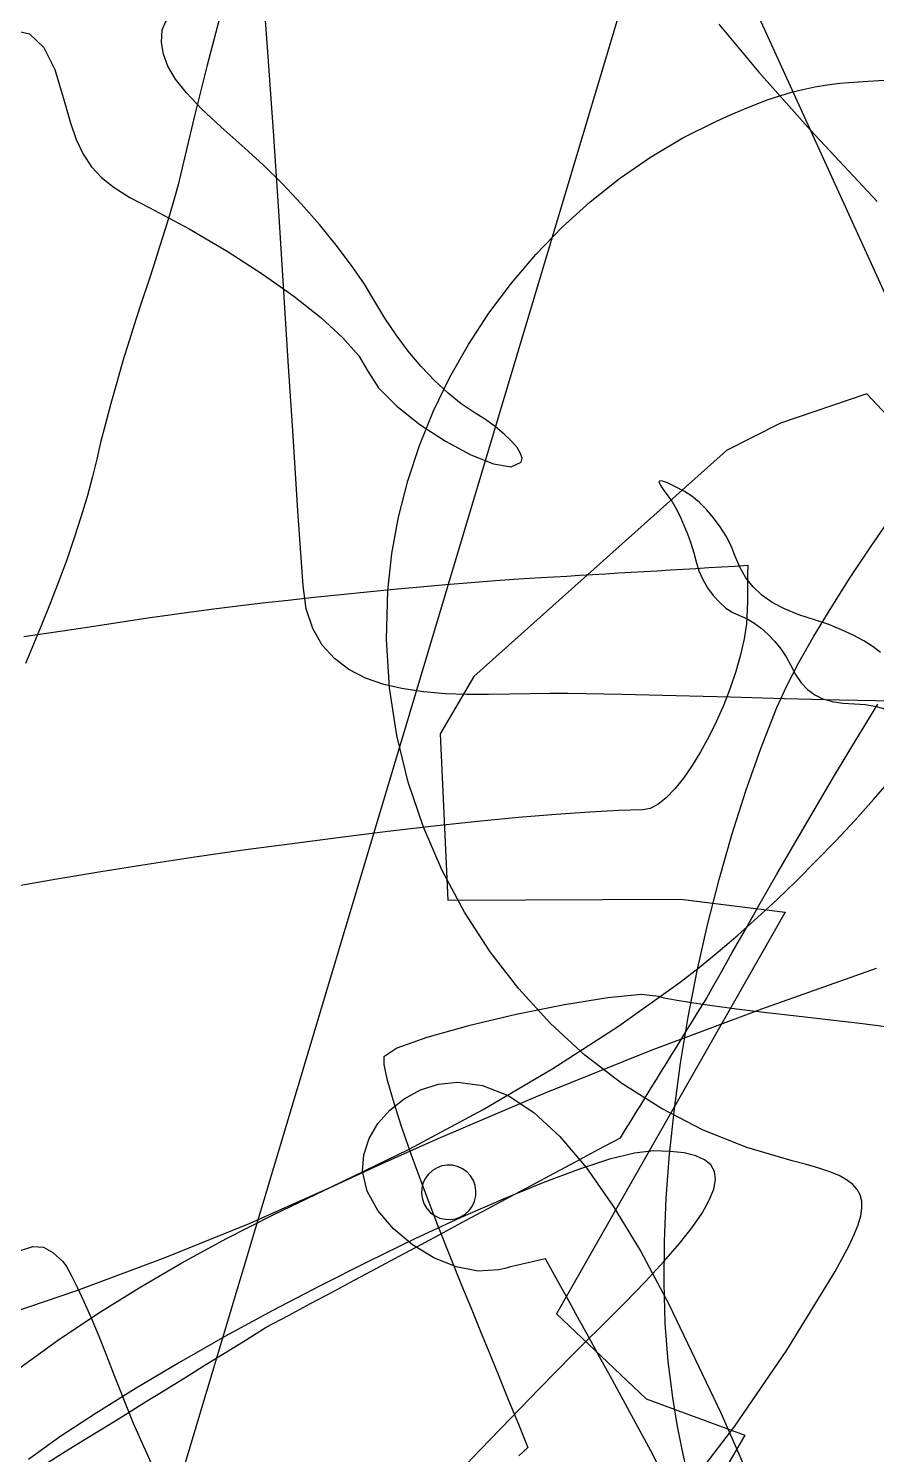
# Model space of a CAD drawing. Extents: x -75 to 75, y -75 to 75.
# Drawn here: x -18.96 to -1.4, y 24.55 to 54.08 of the extents above; entities that cross this region are included whole.
import ezdxf

# ---------------------------------------------------------------- set-up
doc = ezdxf.new("R2010")
doc.units = 0
for name, color, linetype in [('butterfly', 7, 'CONTINUOUS'), ('cat', 7, 'CONTINUOUS'), ('crown', 7, 'CONTINUOUS'), ('darth', 7, 'CONTINUOUS'), ('heart', 7, 'CONTINUOUS'), ('hellokitty', 7, 'CONTINUOUS'), ('ironman', 7, 'CONTINUOUS'), ('jackskellington', 7, 'CONTINUOUS'), ('mushroom', 7, 'CONTINUOUS'), ('skullbones', 7, 'CONTINUOUS'), ('star', 7, 'CONTINUOUS'), ('thundercats', 7, 'CONTINUOUS'), ('wolf', 7, 'CONTINUOUS')]:
    doc.layers.add(name, color=color, linetype=linetype)

msp = doc.modelspace()

# ---------------------------------------------------------------- linework, layer by layer
at = {"layer": 'butterfly', "color": 7}
for p, q in [((-10.838083, 32.096947), (-10.467187, 32.214397)), ((-10.467187, 32.214397), (-10.076073, 32.258025)), ((-10.076073, 32.258025), (-9.554378, 32.191333)), ((-9.554378, 32.191333), (-9.027574, 31.98175)), ((-11.476477, 31.680887), (-11.178075, 31.915752)), ((-11.178075, 31.915752), (-10.838083, 32.096947)), ((-9.027574, 31.98175), (-8.494624, 31.628193)), ((-11.722602, 31.402426), (-11.476477, 31.680887)), ((-8.494624, 31.628193), (-7.954497, 31.129568)), ((-11.905765, 31.090438), (-11.722602, 31.402426)), ((-12.01528, 30.755), (-11.905765, 31.090438)), ((-7.954497, 31.129568), (-7.406155, 30.484795)), ((-12.04046, 30.406185), (-12.01528, 30.755)), ((-10.593692, 30.429477), (-10.677686, 30.352407)), ((-10.49869, 30.486567), (-10.593692, 30.429477)), ((-10.39595, 30.523493), (-10.49869, 30.486567)), ((-10.288742, 30.54006), (-10.39595, 30.523493)), ((-10.180335, 30.53608), (-10.288742, 30.54006)), ((-10.073999, 30.511358), (-10.180335, 30.53608)), ((-9.973002, 30.465703), (-10.073999, 30.511358)), ((-9.880614, 30.398926), (-9.973002, 30.465703)), ((-7.406155, 30.484795), (-6.848566, 29.692786)), ((-11.945297, 29.999186), (-12.04046, 30.406185)), ((-10.790119, 30.15902), (-10.814841, 30.052685)), ((-10.744463, 30.260016), (-10.790119, 30.15902)), ((-10.677686, 30.352407), (-10.744463, 30.260016)), ((-9.803545, 30.314928), (-9.880614, 30.398926)), ((-9.746453, 30.219927), (-9.803545, 30.314928)), ((-9.709528, 30.117186), (-9.746453, 30.219927)), ((-11.724319, 29.59838), (-11.945297, 29.999186)), ((-10.814841, 30.052685), (-10.818824, 29.944277)), ((-10.818824, 29.944277), (-10.802257, 29.83707)), ((-10.802257, 29.83707), (-10.765332, 29.734329)), ((-9.721667, 29.795239), (-9.696944, 29.901574)), ((-9.692962, 30.009981), (-9.709528, 30.117186)), ((-9.696944, 29.901574), (-9.692962, 30.009981)), ((-11.403592, 29.222519), (-11.724319, 29.59838)), ((-10.765332, 29.734329), (-10.70824, 29.639331)), ((-10.70824, 29.639331), (-10.631171, 29.555336)), ((-10.631171, 29.555336), (-10.538782, 29.488559)), ((-9.918094, 29.524788), (-9.834098, 29.601851)), ((-9.834098, 29.601851), (-9.767322, 29.694243)), ((-9.767322, 29.694243), (-9.721667, 29.795239)), ((-6.848566, 29.692786), (-6.280696, 28.752453)), ((-10.538782, 29.488559), (-10.437785, 29.442904)), ((-10.437785, 29.442904), (-10.331448, 29.418181)), ((-10.331448, 29.418181), (-10.223042, 29.414202)), ((-10.223042, 29.414202), (-10.115834, 29.430768)), ((-10.115834, 29.430768), (-10.013095, 29.467694)), ((-10.013095, 29.467694), (-9.918094, 29.524788)), ((-11.009185, 28.890361), (-11.403592, 29.222519)), ((-10.567165, 28.620664), (-11.009185, 28.890361)), ((-6.280696, 28.752453), (-5.70151, 27.662714)), ((-10.1036, 28.432184), (-10.567165, 28.620664)), ((-9.644556, 28.343679), (-10.1036, 28.432184)), ((-9.216103, 28.373905), (-9.644556, 28.343679)), ((-9.09571, 28.402435), (-9.216103, 28.373905)), ((-8.975316, 28.430962), (-9.09571, 28.402435)), ((-8.854923, 28.459492), (-8.975316, 28.430962)), ((-8.734529, 28.488022), (-8.854923, 28.459492)), ((-8.614136, 28.516552), (-8.734529, 28.488022)), ((-8.493742, 28.545079), (-8.614136, 28.516552)), ((-8.373348, 28.573606), (-8.493742, 28.545079)), ((-8.252955, 28.602136), (-8.373348, 28.573606)), ((-8.029004, 28.195741), (-8.252955, 28.602136)), ((-7.805053, 27.789347), (-8.029004, 28.195741)), ((-7.581102, 27.382953), (-7.805053, 27.789347)), ((-5.70151, 27.662714), (-4.6193, 25.411777)), ((-7.357151, 26.976555), (-7.581102, 27.382953)), ((-7.133199, 26.570161), (-7.357151, 26.976555)), ((-6.909248, 26.16377), (-7.133199, 26.570161)), ((-6.685297, 25.757372), (-6.909248, 26.16377)), ((-6.461346, 25.350978), (-6.685297, 25.757372)), ((-4.6193, 25.411777), (-3.645493, 23.179653)), ((-6.068074, 24.619833), (-6.461346, 25.350978)), ((-5.636668, 23.786843), (-6.068074, 24.619833))]:
    msp.add_line(p, q, dxfattribs=at)
at = {"layer": 'cat', "color": 7}
for p, q in [((-1.828203, 39.340008), (-1.37297, 40.085549)), ((-2.268876, 38.606126), (-1.828203, 39.340008)), ((-2.691004, 37.892792), (-2.268876, 38.606126)), ((-3.090591, 37.208892), (-2.691004, 37.892792)), ((-3.46363, 36.563294), (-3.090591, 37.208892)), ((-3.806121, 35.964907), (-3.46363, 36.563294)), ((-4.11407, 35.422592), (-3.806121, 35.964907)), ((-4.383485, 34.945252), (-4.11407, 35.422592)), ((-4.610352, 34.541748), (-4.383485, 34.945252)), ((-4.790687, 34.220991), (-4.610352, 34.541748)), ((-4.995752, 33.863212), (-4.920478, 33.991858)), ((-4.920478, 33.991858), (-4.790687, 34.220991)), ((-5.20881, 33.518848), (-5.102283, 33.691028)), ((-5.102283, 33.691028), (-4.995752, 33.863212)), ((-5.315338, 33.346655), (-5.20881, 33.518848)), ((-5.528385, 33.002291), (-5.421857, 33.174472)), ((-5.421857, 33.174472), (-5.315338, 33.346655)), ((-5.741443, 32.657917), (-5.634912, 32.830098)), ((-5.634912, 32.830098), (-5.528385, 33.002291)), ((-5.954489, 32.313541), (-5.847962, 32.485734)), ((-5.847962, 32.485734), (-5.741443, 32.657917)), ((-6.06102, 32.14136), (-5.954489, 32.313541)), ((-6.274075, 31.796987), (-6.167547, 31.969179)), ((-6.167547, 31.969179), (-6.06102, 32.14136)), ((-6.487122, 31.452622), (-6.380594, 31.624806)), ((-6.380594, 31.624806), (-6.274075, 31.796987)), ((-6.593649, 31.28043), (-6.487122, 31.452622)), ((-7.158619, 30.862784), (-6.70018, 31.108249)), ((-6.70018, 31.108249), (-6.593649, 31.28043)), ((-7.617049, 30.617321), (-7.158619, 30.862784)), ((-8.075491, 30.371867), (-7.617049, 30.617321)), ((-8.992369, 29.880938), (-8.53393, 30.126404)), ((-8.53393, 30.126404), (-8.075491, 30.371867)), ((-9.450811, 29.635475), (-8.992369, 29.880938)), ((-9.909252, 29.39001), (-9.450811, 29.635475)), ((-10.367683, 29.144547), (-9.909252, 29.39001)), ((-10.826122, 28.899081), (-10.367683, 29.144547)), ((-11.743003, 28.408164), (-11.284561, 28.65363)), ((-11.284561, 28.65363), (-10.826122, 28.899081)), ((-12.201444, 28.162702), (-11.743003, 28.408164)), ((-12.659883, 27.917236), (-12.201444, 28.162702)), ((-13.118325, 27.671773), (-12.659883, 27.917236)), ((-13.576753, 27.426308), (-13.118325, 27.671773)), ((-14.451726, 26.923413), (-14.035194, 27.180845)), ((-14.035194, 27.180845), (-13.576753, 27.426308)), ((-14.868269, 26.665978), (-14.451726, 26.923413)), ((-15.284804, 26.408547), (-14.868269, 26.665978)), ((-15.701336, 26.151112), (-15.284804, 26.408547)), ((-16.117879, 25.89368), (-15.701336, 26.151112)), ((-16.534413, 25.636245), (-16.117879, 25.89368)), ((-16.950945, 25.378814), (-16.534413, 25.636245)), ((-17.78402, 24.863947), (-17.36748, 25.121379)), ((-17.36748, 25.121379), (-16.950945, 25.378814)), ((-18.200555, 24.606501), (-17.78402, 24.863947)), ((-18.617086, 24.349069), (-18.200555, 24.606501))]:
    msp.add_line(p, q, dxfattribs=at)
at = {"layer": 'crown', "color": 7}
for p, q in [((-2.920309, 52.817468), (-2.675704, 52.868037)), ((-2.675704, 52.868037), (-2.422157, 52.909998)), ((-2.422157, 52.909998), (-2.155766, 52.94407)), ((-2.155766, 52.94407), (-1.872634, 52.970994)), ((-1.872634, 52.970994), (-1.568859, 52.991456)), ((-1.568859, 52.991456), (-1.240542, 53.006244)), ((-3.887296, 52.514607), (-3.639465, 52.60686)), ((-3.639465, 52.60686), (-3.39829, 52.687604)), ((-3.39829, 52.687604), (-3.159871, 52.757564)), ((-3.159871, 52.757564), (-2.920309, 52.817468)), ((-4.709723, 52.161564), (-4.418525, 52.292685)), ((-4.418525, 52.292685), (-4.145683, 52.410126)), ((-4.145683, 52.410126), (-3.887296, 52.514607)), ((-5.406685, 51.81158), (-4.709723, 52.161564)), ((-6.07693, 51.413749), (-5.406685, 51.81158)), ((-6.718425, 50.970967), (-6.07693, 51.413749)), ((-7.329143, 50.486138), (-6.718425, 50.970967)), ((-7.907053, 49.962153), (-7.329143, 50.486138)), ((-8.450126, 49.401911), (-7.907053, 49.962153)), ((-8.956332, 48.80831), (-8.450126, 49.401911)), ((-9.42364, 48.184249), (-8.956332, 48.80831)), ((-9.850021, 47.532626), (-9.42364, 48.184249)), ((-10.233446, 46.856331), (-9.850021, 47.532626)), ((-10.571885, 46.158266), (-10.233446, 46.856331)), ((-10.863307, 45.441334), (-10.571885, 46.158266)), ((-11.105683, 44.708422), (-10.863307, 45.441334)), ((-11.296984, 43.962436), (-11.105683, 44.708422)), ((-11.435179, 43.206269), (-11.296984, 43.962436)), ((-11.518239, 42.442819), (-11.435179, 43.206269)), ((-11.544669, 41.42663), (-11.518239, 42.442819)), ((-11.480385, 40.422929), (-11.544669, 41.42663)), ((-11.329115, 39.436983), (-11.480385, 40.422929)), ((-11.094587, 38.47404), (-11.329115, 39.436983)), ((-10.78053, 37.539371), (-11.094587, 38.47404)), ((-10.390672, 36.638233), (-10.78053, 37.539371)), ((-9.928741, 35.77588), (-10.390672, 36.638233)), ((-9.398465, 34.957577), (-9.928741, 35.77588)), ((-8.803573, 34.188578), (-9.398465, 34.957577)), ((-8.147792, 33.474146), (-8.803573, 34.188578)), ((-7.434851, 32.819546), (-8.147792, 33.474146)), ((-6.668478, 32.230023), (-7.434851, 32.819546)), ((-5.852401, 31.710853), (-6.668478, 32.230023)), ((-4.990348, 31.267281), (-5.852401, 31.710853)), ((-4.086048, 30.904575), (-4.990348, 31.267281)), ((-3.143229, 30.627995), (-4.086048, 30.904575)), ((-2.848343, 30.553242), (-3.143229, 30.627995)), ((-2.58896, 30.478623), (-2.848343, 30.553242)), ((-2.364313, 30.402152), (-2.58896, 30.478623)), ((-2.173636, 30.321862), (-2.364313, 30.402152)), ((-2.016162, 30.235765), (-2.173636, 30.321862)), ((-1.891124, 30.141889), (-2.016162, 30.235765)), ((-1.797755, 30.038254), (-1.891124, 30.141889)), ((-1.735288, 29.922882), (-1.797755, 30.038254)), ((-1.702957, 29.793802), (-1.735288, 29.922882)), ((-1.72563, 29.486592), (-1.69999, 29.649031)), ((-1.69999, 29.649031), (-1.702957, 29.793802)), ((-1.859644, 29.1008), (-1.779103, 29.304508)), ((-1.779103, 29.304508), (-1.72563, 29.486592)), ((-1.966486, 28.873492), (-1.859644, 29.1008)), ((-2.098862, 28.62061), (-1.966486, 28.873492)), ((-2.256005, 28.340171), (-2.098862, 28.62061)), ((-3.252476, 26.707617), (-2.256005, 28.340171)), ((-4.334029, 25.131728), (-3.252476, 26.707617)), ((-5.497977, 23.614484), (-4.334029, 25.131728))]:
    msp.add_line(p, q, dxfattribs=at)
at = {"layer": 'darth', "color": 7}
for p, q in [((-4.66524, 54.16929), (-3.835718, 53.17236)), ((-3.835718, 53.17236), (-2.763059, 51.970915)), ((-2.763059, 51.970915), (-1.386946, 50.495242)), ((-6.95815, 34.006197), (-7.859654, 33.859637)), ((-6.268252, 34.072223), (-6.95815, 34.006197)), ((-5.902564, 34.033014), (-6.268252, 34.072223)), ((-5.793265, 33.999782), (-5.902564, 34.033014)), ((-5.564098, 33.955211), (-5.793265, 33.999782)), ((-7.859654, 33.859637), (-8.860155, 33.657238)), ((-5.229175, 33.901242), (-5.564098, 33.955211)), ((-4.802608, 33.839827), (-5.229175, 33.901242)), ((-4.298507, 33.772907), (-4.802608, 33.839827)), ((-3.730984, 33.702433), (-4.298507, 33.772907)), ((-3.11415, 33.630345), (-3.730984, 33.702433)), ((-9.847049, 33.423708), (-10.70773, 33.183737)), ((-8.860155, 33.657238), (-9.847049, 33.423708)), ((-2.462116, 33.558596), (-3.11415, 33.630345)), ((-1.74272, 33.47532), (-2.462116, 33.558596)), ((-0.932824, 33.370201), (-1.74272, 33.47532)), ((-10.70773, 33.183737), (-11.32959, 32.962032)), ((-11.32959, 32.962032), (-11.600025, 32.783292)), ((-11.600025, 32.783292), (-11.598953, 32.624214)), ((-11.598953, 32.624214), (-11.536053, 32.324108)), ((-11.536053, 32.324108), (-11.417138, 31.900391)), ((-11.417138, 31.900391), (-11.248012, 31.370476)), ((-11.248012, 31.370476), (-11.034477, 30.751783)), ((-11.034477, 30.751783), (-10.782334, 30.061721)), ((-10.782334, 30.061721), (-10.497385, 29.317713)), ((-10.497385, 29.317713), (-10.185432, 28.537171)), ((-10.185432, 28.537171), (-9.989359, 28.056563)), ((-9.989359, 28.056563), (-9.793286, 27.575956)), ((-9.793286, 27.575956), (-9.597213, 27.095348)), ((-9.597213, 27.095348), (-9.40114, 26.614741)), ((-9.40114, 26.614741), (-9.205068, 26.134131)), ((-9.205068, 26.134131), (-9.008994, 25.653523)), ((-9.008994, 25.653523), (-8.812922, 25.172916)), ((-8.812922, 25.172916), (-8.616849, 24.692308)), ((-8.616849, 24.692308), (-8.806993, 24.517373))]:
    msp.add_line(p, q, dxfattribs=at)
at = {"layer": 'heart', "color": 7}
msp.add_line((-0.617346, 47.258997), (-3.933457, 54.535039), dxfattribs=at)
at = {"layer": 'hellokitty', "color": 7}
for p, q in [((-1.50819, 43.360701), (-1.047469, 44.031078)), ((-1.940019, 42.709016), (-1.50819, 43.360701)), ((-6.475035, 42.819317), (-6.207262, 42.835178)), ((-6.207262, 42.835178), (-5.939488, 42.851039)), ((-5.939488, 42.851039), (-5.671715, 42.866928)), ((-5.671715, 42.866928), (-5.403941, 42.882789)), ((-5.403941, 42.882789), (-5.136168, 42.89865)), ((-5.136168, 42.89865), (-4.868394, 42.914511)), ((-4.868394, 42.914511), (-4.600621, 42.9304)), ((-4.600621, 42.9304), (-4.332847, 42.946261)), ((-4.332847, 42.946261), (-4.065074, 42.962122)), ((-4.066146, 42.847757), (-4.066683, 42.790573)), ((-4.06561, 42.904938), (-4.066146, 42.847757)), ((-4.065074, 42.962122), (-4.06561, 42.904938)), ((-10.848698, 42.517661), (-10.313494, 42.564188)), ((-10.313494, 42.564188), (-9.791818, 42.606939)), ((-9.791818, 42.606939), (-9.28782, 42.645485)), ((-9.28782, 42.645485), (-8.805647, 42.679403)), ((-8.805647, 42.679403), (-8.34945, 42.708263)), ((-8.34945, 42.708263), (-8.081676, 42.724124)), ((-8.081676, 42.724124), (-7.813903, 42.739985)), ((-7.813903, 42.739985), (-7.546129, 42.755845)), ((-7.546129, 42.755845), (-7.278356, 42.771706)), ((-7.278356, 42.771706), (-7.010582, 42.787595)), ((-7.010582, 42.787595), (-6.742809, 42.803456)), ((-6.742809, 42.803456), (-6.475035, 42.819317)), ((-4.068827, 42.561843), (-4.069364, 42.504662)), ((-4.068291, 42.619027), (-4.068827, 42.561843)), ((-4.067755, 42.676208), (-4.068291, 42.619027)), ((-4.067219, 42.733392), (-4.067755, 42.676208)), ((-4.066683, 42.790573), (-4.067219, 42.733392)), ((-2.337089, 42.084145), (-1.940019, 42.709016)), ((-14.111665, 42.182977), (-13.582423, 42.243237)), ((-13.582423, 42.243237), (-13.041815, 42.302275)), ((-13.041815, 42.302275), (-12.493989, 42.359662)), ((-12.493989, 42.359662), (-11.943095, 42.414972)), ((-11.943095, 42.414972), (-11.393282, 42.467781)), ((-11.393282, 42.467781), (-10.848698, 42.517661)), ((-4.071509, 42.275932), (-4.072045, 42.218748)), ((-4.070972, 42.333113), (-4.071509, 42.275932)), ((-4.070436, 42.390297), (-4.070972, 42.333113)), ((-4.0699, 42.447478), (-4.070436, 42.390297)), ((-4.069364, 42.504662), (-4.0699, 42.447478)), ((-16.442161, 41.878185), (-16.031987, 41.938188)), ((-16.031987, 41.938188), (-15.589702, 41.999095)), ((-15.589702, 41.999095), (-15.119454, 42.060478)), ((-15.119454, 42.060478), (-14.625392, 42.121915)), ((-14.625392, 42.121915), (-14.111665, 42.182977)), ((-4.073653, 42.047202), (-4.091761, 41.75318)), ((-4.073117, 42.104383), (-4.073653, 42.047202)), ((-4.072581, 42.161567), (-4.073117, 42.104383)), ((-4.072045, 42.218748), (-4.072581, 42.161567)), ((-2.693533, 41.494219), (-2.337089, 42.084145)), ((-19.056253, 41.485453), (-17.835659, 41.667484)), ((-17.835659, 41.667484), (-16.442161, 41.878185)), ((-4.091761, 41.75318), (-4.139007, 41.43778)), ((-4.139007, 41.43778), (-4.212493, 41.106573)), ((-3.003486, 40.947368), (-2.693533, 41.494219)), ((-4.212493, 41.106573), (-4.30932, 40.765123)), ((-4.30932, 40.765123), (-4.426589, 40.418995)), ((-3.261081, 40.451715), (-3.003486, 40.947368)), ((-4.426589, 40.418995), (-4.561399, 40.073758)), ((-3.460452, 40.015391), (-3.261081, 40.451715)), ((-4.561399, 40.073758), (-4.710852, 39.734975)), ((-3.79517, 39.167644), (-3.460452, 40.015391)), ((-4.710852, 39.734975), (-4.872049, 39.408216)), ((-4.872049, 39.408216), (-5.04209, 39.099047)), ((-5.04209, 39.099047), (-5.218075, 38.813029)), ((-4.107124, 38.288115), (-3.79517, 39.167644)), ((-5.218075, 38.813029), (-5.397106, 38.555732)), ((-5.397106, 38.555732), (-5.576283, 38.332723)), ((-5.752706, 38.14957), (-5.923477, 38.011834)), ((-5.576283, 38.332723), (-5.752706, 38.14957)), ((-4.39548, 37.382329), (-4.107124, 38.288115)), ((-8.035293, 37.802947), (-8.814436, 37.735863)), ((-7.337688, 37.852852), (-8.035293, 37.802947)), ((-6.733964, 37.884018), (-7.337688, 37.852852)), ((-6.236464, 37.894884), (-6.733964, 37.884018)), ((-6.085696, 37.925081), (-6.236464, 37.894884)), ((-5.923477, 38.011834), (-6.085696, 37.925081)), ((-10.567959, 37.556369), (-11.517653, 37.44707)), ((-9.662772, 37.653152), (-10.567959, 37.556369)), ((-8.814436, 37.735863), (-9.662772, 37.653152)), ((-12.499512, 37.326813), (-13.50119, 37.197146)), ((-11.517653, 37.44707), (-12.499512, 37.326813)), ((-4.659406, 36.455799), (-4.39548, 37.382329)), ((-15.514634, 36.915821), (-16.501713, 36.767268)), ((-14.510345, 37.05963), (-15.514634, 36.915821)), ((-13.50119, 37.197146), (-14.510345, 37.05963)), ((-16.501713, 36.767268), (-17.459239, 36.615531)), ((-18.374868, 36.462163), (-19.236257, 36.308721)), ((-17.459239, 36.615531), (-18.374868, 36.462163)), ((-4.898068, 35.514049), (-4.659406, 36.455799)), ((-5.110632, 34.562598), (-4.898068, 35.514049)), ((-5.296264, 33.606969), (-5.110632, 34.562598)), ((-5.454132, 32.652679), (-5.296264, 33.606969)), ((-5.583401, 31.705251), (-5.454132, 32.652679)), ((-5.683239, 30.770203), (-5.583401, 31.705251)), ((-5.752811, 29.853055), (-5.683239, 30.770203)), ((-5.791284, 28.959327), (-5.752811, 29.853055)), ((-5.797826, 28.094542), (-5.791284, 28.959327)), ((-5.771602, 27.264216), (-5.797826, 28.094542)), ((-5.711778, 26.473872), (-5.771602, 27.264216)), ((-5.617521, 25.729032), (-5.711778, 26.473872)), ((-5.516321, 25.125192), (-5.617521, 25.729032)), ((-5.404247, 24.551121), (-5.516321, 25.125192)), ((-5.280252, 24.004645), (-5.404247, 24.551121))]:
    msp.add_line(p, q, dxfattribs=at)
at = {"layer": 'ironman', "color": 7}
for p, q in [((-13.98725, 53.400441), (-14.104536, 54.951207)), ((-13.878414, 51.848825), (-13.98725, 53.400441)), ((-13.775682, 50.296671), (-13.878414, 51.848825)), ((-13.676704, 48.744279), (-13.775682, 50.296671)), ((-13.579134, 47.191961), (-13.676704, 48.744279)), ((-13.480623, 45.640021), (-13.579134, 47.191961)), ((-13.378824, 44.088767), (-13.480623, 45.640021)), ((-13.271389, 42.538503), (-13.378824, 44.088767)), ((-13.20735, 42.058088), (-13.271389, 42.538503)), ((-13.073488, 41.650214), (-13.20735, 42.058088)), ((-12.8768, 41.309081), (-13.073488, 41.650214)), ((-12.624283, 41.028882), (-12.8768, 41.309081)), ((-12.322936, 40.803816), (-12.624283, 41.028882)), ((-11.979756, 40.628079), (-12.322936, 40.803816)), ((-11.60174, 40.495872), (-11.979756, 40.628079)), ((-11.195887, 40.40139), (-11.60174, 40.495872)), ((-10.769193, 40.338829), (-11.195887, 40.40139)), ((-10.328656, 40.302389), (-10.769193, 40.338829)), ((-9.881274, 40.286274), (-10.328656, 40.302389)), ((-9.434045, 40.284581), (-9.881274, 40.286274)), ((-8.993965, 40.291693), (-9.434045, 40.284581)), ((-8.568033, 40.301712), (-8.993965, 40.291693)), ((-8.163246, 40.308824), (-8.568033, 40.301712)), ((-7.786601, 40.30713), (-8.163246, 40.308824)), ((-6.66938, 40.28801), (-7.786601, 40.30713)), ((-5.548784, 40.261453), (-6.66938, 40.28801)), ((-4.425423, 40.230755), (-5.548784, 40.261453)), ((-3.299916, 40.199073), (-4.425423, 40.230755)), ((-2.172881, 40.16955), (-3.299916, 40.199073)), ((-1.044936, 40.145335), (-2.172881, 40.16955))]:
    msp.add_line(p, q, dxfattribs=at)
at = {"layer": 'jackskellington', "color": 7}
for p, q in [((-15.014394, 54.239843), (-15.257543, 53.319869)), ((-15.257543, 53.319869), (-15.517996, 52.271718)), ((-15.517996, 52.271718), (-15.809338, 51.049888)), ((-15.86274, 50.839), (-15.936117, 50.573412)), ((-15.809338, 51.049888), (-15.86274, 50.839)), ((-15.936117, 50.573412), (-16.026178, 50.263857)), ((-16.026178, 50.263857), (-16.129633, 49.92107)), ((-16.129633, 49.92107), (-16.243191, 49.555789)), ((-16.243191, 49.555789), (-16.363561, 49.178749)), ((-16.363561, 49.178749), (-16.487455, 48.800687)), ((-16.487455, 48.800687), (-16.61158, 48.432339)), ((-16.61158, 48.432339), (-16.738374, 48.050633)), ((-16.738374, 48.050633), (-16.869913, 47.634291)), ((-16.869913, 47.634291), (-17.002373, 47.196733)), ((-17.002373, 47.196733), (-17.131925, 46.751378)), ((-17.131925, 46.751378), (-17.254743, 46.311648)), ((-17.254743, 46.311648), (-17.367002, 45.890962)), ((-17.367002, 45.890962), (-17.464873, 45.502737)), ((-17.464873, 45.502737), (-17.54453, 45.160398)), ((-17.54453, 45.160398), (-17.630588, 44.802527)), ((-17.630588, 44.802527), (-17.739257, 44.405189)), ((-17.739257, 44.405189), (-17.867261, 43.97822)), ((-17.867261, 43.97822), (-18.011326, 43.531449)), ((-18.011326, 43.531449), (-18.168175, 43.074714)), ((-18.168175, 43.074714), (-18.334535, 42.617844)), ((-18.334535, 42.617844), (-18.50713, 42.170677)), ((-18.50713, 42.170677), (-18.682685, 41.743043)), ((-18.682685, 41.743043), (-18.850075, 41.342341)), ((-18.850075, 41.342341), (-19.018284, 40.928022)), ((-19.124363, 28.77279), (-18.868218, 28.857239)), ((-18.868218, 28.857239), (-18.650847, 28.840955)), ((-18.650847, 28.840955), (-18.451722, 28.733945)), ((-18.451722, 28.733945), (-18.250317, 28.546275)), ((-18.250317, 28.546275), (-18.173559, 28.438997)), ((-18.173559, 28.438997), (-18.071988, 28.258589)), ((-18.071988, 28.258589), (-17.94997, 28.014744)), ((-17.94997, 28.014744), (-17.811871, 27.717157)), ((-17.811871, 27.717157), (-17.662057, 27.375516)), ((-17.662057, 27.375516), (-17.504893, 26.999517)), ((-17.504893, 26.999517), (-17.344744, 26.598852)), ((-17.344744, 26.598852), (-17.185976, 26.183209)), ((-17.185976, 26.183209), (-16.794801, 25.193854)), ((-16.794801, 25.193854), (-16.389897, 24.307602))]:
    msp.add_line(p, q, dxfattribs=at)
at = {"layer": 'mushroom', "color": 7}
for p, q in [((-1.45782, 38.11084), (-1.077222, 38.548273)), ((-1.846865, 37.679136), (-1.45782, 38.11084)), ((-2.242773, 37.254829), (-1.846865, 37.679136)), ((-2.64396, 36.83959), (-2.242773, 37.254829)), ((-3.048841, 36.435081), (-2.64396, 36.83959)), ((-3.455833, 36.042978), (-3.048841, 36.435081)), ((-3.863352, 35.664944), (-3.455833, 36.042978)), ((-4.269814, 35.302647), (-3.863352, 35.664944)), ((-4.673634, 34.95776), (-4.269814, 35.302647)), ((-5.073229, 34.631949), (-4.673634, 34.95776)), ((-5.467014, 34.326881), (-5.073229, 34.631949)), ((-6.738157, 33.417801), (-5.467014, 34.326881)), ((-8.098265, 32.538376), (-6.738157, 33.417801)), ((-9.544257, 31.689698), (-8.098265, 32.538376)), ((-11.073052, 30.872856), (-9.544257, 31.689698)), ((-12.681569, 30.088944), (-11.073052, 30.872856)), ((-14.366728, 29.339052), (-12.681569, 30.088944)), ((-16.125447, 28.62427), (-14.366728, 29.339052)), ((-17.954647, 27.945692), (-16.125447, 28.62427)), ((-19.851247, 27.304407), (-17.954647, 27.945692))]:
    msp.add_line(p, q, dxfattribs=at)
at = {"layer": 'skullbones', "color": 7}
for p, q in [((-16.19173, 54.05039), (-15.968853, 54.545871)), ((-19.338571, 54.060832), (-18.939918, 53.966347)), ((-16.201921, 53.792611), (-16.19173, 54.05039)), ((-18.939918, 53.966347), (-18.641471, 53.688612)), ((-16.164961, 53.545288), (-16.201921, 53.792611)), ((-18.641471, 53.688612), (-18.411482, 53.227427)), ((-16.072332, 53.296253), (-16.164961, 53.545288)), ((-18.411482, 53.227427), (-18.2182, 52.582586)), ((-15.915513, 53.033335), (-16.072332, 53.296253)), ((-15.685984, 52.744367), (-15.915513, 53.033335)), ((-18.2182, 52.582586), (-18.097648, 52.142856)), ((-15.375228, 52.417176), (-15.685984, 52.744367)), ((-14.974725, 52.039596), (-15.375228, 52.417176)), ((-18.097648, 52.142856), (-17.971186, 51.777886)), ((-14.475956, 51.599454), (-14.974725, 52.039596)), ((-17.971186, 51.777886), (-17.827646, 51.473605)), ((-17.827646, 51.473605), (-17.655862, 51.215931)), ((-14.09298, 51.251471), (-14.475956, 51.599454)), ((-17.655862, 51.215931), (-17.444668, 50.990785)), ((-13.701274, 50.863587), (-14.09298, 51.251471)), ((-17.444668, 50.990785), (-17.182897, 50.784091)), ((-13.311872, 50.448817), (-13.701274, 50.863587)), ((-17.182897, 50.784091), (-16.859382, 50.581769)), ((-16.859382, 50.581769), (-16.462957, 50.369744)), ((-16.462957, 50.369744), (-15.633068, 49.927084)), ((-12.935809, 50.020166), (-13.311872, 50.448817)), ((-15.633068, 49.927084), (-14.845983, 49.465741)), ((-12.584119, 49.59065), (-12.935809, 50.020166)), ((-14.845983, 49.465741), (-14.117925, 48.997828)), ((-12.267838, 49.17328), (-12.584119, 49.59065)), ((-11.997998, 48.78107), (-12.267838, 49.17328)), ((-14.117925, 48.997828), (-13.465112, 48.535463)), ((-11.785637, 48.427028), (-11.997998, 48.78107)), ((-13.465112, 48.535463), (-12.903767, 48.090768)), ((-11.580012, 48.077456), (-11.785637, 48.427028)), ((-12.903767, 48.090768), (-12.450108, 47.675856)), ((-11.347361, 47.731722), (-11.580012, 48.077456)), ((-12.450108, 47.675856), (-12.120357, 47.302846)), ((-11.093881, 47.396767), (-11.347361, 47.731722)), ((-12.120357, 47.302846), (-11.930734, 46.983856)), ((-10.825769, 47.079524), (-11.093881, 47.396767)), ((-11.930734, 46.983856), (-11.707973, 46.63438)), ((-10.549223, 46.786938), (-10.825769, 47.079524)), ((-10.270439, 46.525945), (-10.549223, 46.786938)), ((-11.707973, 46.63438), (-11.331661, 46.255737)), ((-9.995617, 46.303486), (-10.270439, 46.525945)), ((-11.331661, 46.255737), (-10.853667, 45.878736)), ((-9.730951, 46.126496), (-9.995617, 46.303486)), ((-9.497657, 45.979599), (-9.730951, 46.126496)), ((-10.853667, 45.878736), (-10.325865, 45.534193)), ((-9.288113, 45.829451), (-9.497657, 45.979599)), ((-9.106326, 45.68028), (-9.288113, 45.829451)), ((-10.325865, 45.534193), (-9.800125, 45.252917)), ((-8.956304, 45.536302), (-9.106326, 45.68028)), ((-8.842053, 45.401746), (-8.956304, 45.536302)), ((-9.800125, 45.252917), (-9.328319, 45.065724)), ((-8.76758, 45.280831), (-8.842053, 45.401746)), ((-8.736893, 45.177786), (-8.76758, 45.280831)), ((-9.328319, 45.065724), (-8.96232, 45.003424)), ((-8.96232, 45.003424), (-8.753999, 45.096828)), ((-8.753999, 45.096828), (-8.736893, 45.177786)), ((-5.886172, 44.714154), (-5.902595, 44.687456)), ((-5.902595, 44.687456), (-5.878363, 44.626649)), ((-5.826998, 44.707296), (-5.886172, 44.714154)), ((-5.878363, 44.626649), (-5.815573, 44.531187)), ((-5.722975, 44.667438), (-5.826998, 44.707296)), ((-5.572008, 44.595124), (-5.722975, 44.667438)), ((-5.371998, 44.490905), (-5.572008, 44.595124)), ((-5.815573, 44.531187), (-5.716322, 44.400518)), ((-5.716322, 44.400518), (-5.637479, 44.28757)), ((-5.22164, 44.395139), (-5.371998, 44.490905)), ((-5.068404, 44.26861), (-5.22164, 44.395139)), ((-5.637479, 44.28757), (-5.555504, 44.146902)), ((-5.555504, 44.146902), (-5.472793, 43.984113)), ((-4.916572, 44.116744), (-5.068404, 44.26861)), ((-4.770426, 43.944972), (-4.916572, 44.116744)), ((-5.472793, 43.984113), (-5.391742, 43.804809)), ((-5.391742, 43.804809), (-5.314747, 43.614591)), ((-4.634244, 43.758719), (-4.770426, 43.944972)), ((-4.512309, 43.563419), (-4.634244, 43.758719)), ((-5.314747, 43.614591), (-5.244205, 43.419062)), ((-5.244205, 43.419062), (-5.182512, 43.223823)), ((-4.408902, 43.364494), (-4.512309, 43.563419)), ((-5.182512, 43.223823), (-5.132064, 43.034483)), ((-4.328302, 43.167379), (-4.408902, 43.364494)), ((-4.227433, 42.92127), (-4.328302, 43.167379)), ((-5.132064, 43.034483), (-5.075176, 42.850316)), ((-5.075176, 42.850316), (-4.995022, 42.669909)), ((-4.104558, 42.704523), (-4.227433, 42.92127)), ((-4.995022, 42.669909), (-4.895295, 42.497824)), ((-3.955311, 42.51362), (-4.104558, 42.704523)), ((-4.895295, 42.497824), (-4.779685, 42.338625)), ((-4.779685, 42.338625), (-4.651882, 42.196876)), ((-3.775323, 42.345043), (-3.955311, 42.51362)), ((-3.56023, 42.195273), (-3.775323, 42.345043)), ((-4.651882, 42.196876), (-4.515577, 42.07714)), ((-4.515577, 42.07714), (-4.374461, 41.983979)), ((-4.374461, 41.983979), (-4.232224, 41.921955)), ((-3.305664, 42.060791), (-3.56023, 42.195273)), ((-3.007258, 41.938081), (-3.305664, 42.060791)), ((-2.660648, 41.823623), (-3.007258, 41.938081)), ((-4.232224, 41.921955), (-4.086861, 41.861771)), ((-4.086861, 41.861771), (-3.936786, 41.773876)), ((-3.936786, 41.773876), (-3.786316, 41.662469)), ((-3.786316, 41.662469), (-3.639772, 41.53174)), ((-2.387809, 41.733007), (-2.660648, 41.823623)), ((-2.125839, 41.629096), (-2.387809, 41.733007)), ((-3.639772, 41.53174), (-3.501472, 41.385882)), ((-3.501472, 41.385882), (-3.375736, 41.229091)), ((-1.881003, 41.515546), (-2.125839, 41.629096)), ((-1.659567, 41.39602), (-1.881003, 41.515546)), ((-1.467795, 41.274173), (-1.659567, 41.39602)), ((-3.375736, 41.229091), (-3.266881, 41.06556)), ((-3.266881, 41.06556), (-3.179228, 40.899484)), ((-1.311953, 41.15367), (-1.467795, 41.274173)), ((-3.179228, 40.899484), (-3.074719, 40.698414)), ((-3.074719, 40.698414), (-2.95767, 40.529115)), ((-2.95767, 40.529115), (-2.825559, 40.390056)), ((-2.825559, 40.390056), (-2.675861, 40.279707)), ((-2.675861, 40.279707), (-2.506053, 40.196541)), ((-2.506053, 40.196541), (-2.313611, 40.13903)), ((-2.313611, 40.13903), (-2.09601, 40.105646)), ((-2.09601, 40.105646), (-1.850726, 40.094865)), ((-1.850726, 40.094865), (-1.629679, 40.079879)), ((-1.629679, 40.079879), (-1.399794, 40.036284)), ((-1.399794, 40.036284), (-1.165439, 39.96607))]:
    msp.add_line(p, q, dxfattribs=at)
at = {"layer": 'star', "color": 7}
msp.add_line((-17.674481, 17.811547), (-0.578486, 74.904171), dxfattribs=at)
at = {"layer": 'thundercats', "color": 7}
for p, q in [((-3.775494, 33.780205), (-1.396416, 34.621405)), ((-6.07844, 32.912643), (-3.775494, 33.780205)), ((-8.309716, 32.017533), (-6.07844, 32.912643)), ((-10.473784, 31.093689), (-8.309716, 32.017533)), ((-11.698749, 30.547), (-10.473784, 31.093689)), ((-6.407109, 30.790955), (-6.92839, 30.6601)), ((-6.019232, 30.836393), (-6.407109, 30.790955)), ((-5.673379, 30.825612), (-6.019232, 30.836393)), ((-5.380846, 30.79233), (-5.673379, 30.825612)), ((-5.142053, 30.735146), (-5.380846, 30.79233)), ((-4.957422, 30.652666), (-5.142053, 30.735146)), ((-12.829897, 30.024643), (-11.698749, 30.547)), ((-7.566513, 30.452009), (-8.304913, 30.17487)), ((-6.92839, 30.6601), (-7.566513, 30.452009)), ((-4.827374, 30.543486), (-4.957422, 30.652666)), ((-4.75233, 30.40621), (-4.827374, 30.543486)), ((-8.304913, 30.17487), (-9.127025, 29.836869)), ((-4.768941, 30.041765), (-4.732713, 30.239437)), ((-4.732713, 30.239437), (-4.75233, 30.40621)), ((-13.879888, 29.517783), (-12.829897, 30.024643)), ((-9.127025, 29.836869), (-10.016288, 29.446186)), ((-4.861438, 29.811797), (-4.768941, 30.041765)), ((-5.216919, 29.249378), (-5.010623, 29.548136)), ((-5.010623, 29.548136), (-4.861438, 29.811797)), ((-14.86138, 29.017575), (-13.879888, 29.517783)), ((-10.016288, 29.446186), (-10.956135, 29.011011)), ((-5.480746, 28.914127), (-5.216919, 29.249378)), ((-15.787032, 28.515177), (-14.86138, 29.017575)), ((-10.956135, 29.011011), (-11.930004, 28.539527)), ((-5.802526, 28.540978), (-5.480746, 28.914127)), ((-16.669506, 28.001745), (-15.787032, 28.515177)), ((-11.930004, 28.539527), (-12.92133, 28.039921)), ((-6.18268, 28.128539), (-5.802526, 28.540978)), ((-6.62163, 27.675405), (-6.18268, 28.128539)), ((-17.521458, 27.468438), (-16.669506, 28.001745)), ((-12.92133, 28.039921), (-13.91355, 27.520372)), ((-18.355549, 26.906409), (-17.521458, 27.468438)), ((-13.91355, 27.520372), (-14.8901, 26.989072)), ((-7.119796, 27.180182), (-6.62163, 27.675405)), ((-7.389036, 26.914297), (-7.119796, 27.180182)), ((-19.184438, 26.306822), (-18.355549, 26.906409)), ((-14.8901, 26.989072), (-15.834416, 26.454202)), ((-7.692195, 26.610683), (-7.389036, 26.914297)), ((-8.025934, 26.272834), (-7.692195, 26.610683)), ((-15.834416, 26.454202), (-16.729934, 25.923948)), ((-8.386918, 25.904249), (-8.025934, 26.272834)), ((-16.729934, 25.923948), (-17.560089, 25.406497)), ((-8.771808, 25.508427), (-8.386918, 25.904249)), ((-17.560089, 25.406497), (-18.308319, 24.910028)), ((-9.177268, 25.088864), (-8.771808, 25.508427)), ((-18.308319, 24.910028), (-18.958059, 24.442733)), ((-9.59996, 24.64906), (-9.177268, 25.088864)), ((-10.036548, 24.192512), (-9.59996, 24.64906))]:
    msp.add_line(p, q, dxfattribs=at)
at = {"layer": 'wolf', "color": 7}
for p, q in [((-1.601238, 46.516502), (-3.383132, 45.902507)), ((-0.552316, 45.39834), (-1.601238, 46.516502)), ((-3.383132, 45.902507), (-4.507449, 45.342759)), ((-4.507449, 45.342759), (-9.735475, 40.661226)), ((-9.735475, 40.661226), (-10.437183, 39.473988)), ((-10.437183, 39.473988), (-10.277702, 36.029194)), ((-10.277702, 36.029194), (-5.457771, 36.045168)), ((-5.457771, 36.045168), (-3.290093, 35.78203)), ((-3.290093, 35.78203), (-8.024658, 27.459965)), ((-8.024658, 27.459965), (-6.167923, 25.700361)), ((-6.167923, 25.700361), (-4.121819, 24.947287)), ((-4.121819, 24.947287), (-5.377489, 22.800093))]:
    msp.add_line(p, q, dxfattribs=at)

doc.saveas('drawing.dxf')
